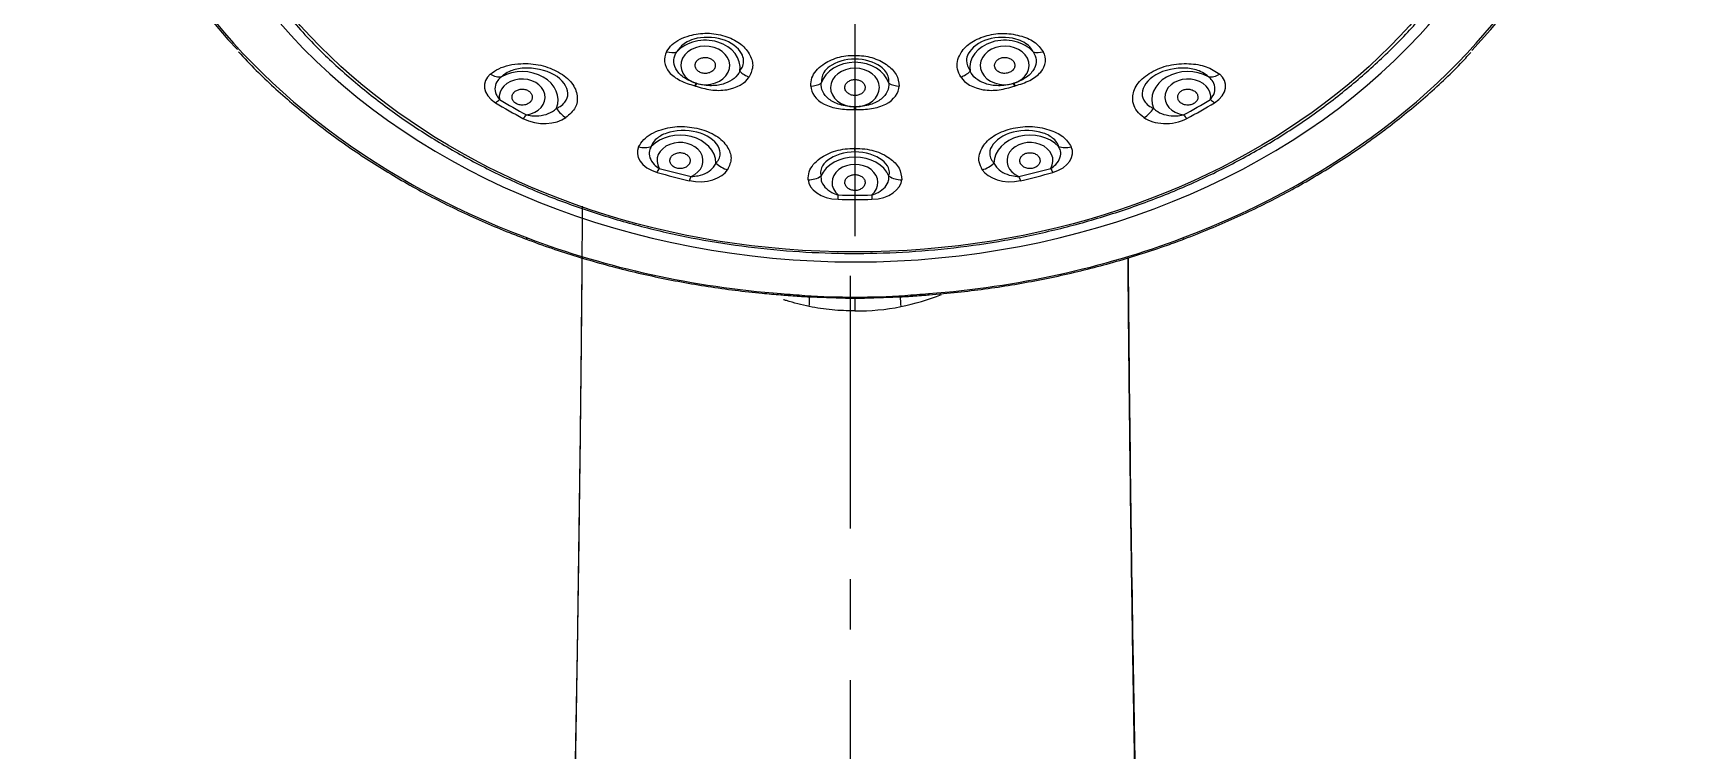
# Model space of a CAD drawing. Extents: x 0 to 1128, y 0 to 827.
# Drawn here: x 405.1 to 486.4, y 480.9 to 516.4 of the extents above; entities that cross this region are included whole.
import ezdxf

# ---------------------------------------------------------------- set-up
doc = ezdxf.new("R2010")
doc.units = 0
doc.header["$LTSCALE"] = 10
doc.header["$MEASUREMENT"] = 0
doc.linetypes.add('CENTER', pattern=[2, 1.25, -0.25, 0.25, -0.25])
doc.linetypes.add('CENTER2', pattern=[28.575, 19.05, -3.175, 3.175, -3.175])
doc.layers.add('1', color=7, linetype='CONTINUOUS')
doc.layers.add('Cneter', color=1, linetype='CENTER2', lineweight=13)

msp = doc.modelspace()

# ---------------------------------------------------------------- linework, layer by layer
at = {"layer": '1', "color": 7, "linetype": 'Continuous', "lineweight": -3}
for p, q in [((429.514, 506.233), (429.512, 506.231)), ((461.916, 506.231), (461.915, 506.233)), ((445.714, 503.245), (445.714, 503.306)), ((445.714, 503.281), (445.714, 502.622))]:
    msp.add_line(p, q, dxfattribs=at)
for centre, major_axis, ratio, start_param, end_param in [((445.714, 533.13), (37.699, 0), 0.790155, 5.156583, 10.55138), ((445.714, 533.413), (-37.999, 0), 0.790155, 5.627397, 6.920378), ((445.714, 533.413), (-37.999, 0), 0.790155, 2.502798, 3.799488), ((445.714, 532.322), (-34.52, 0), 0.790155, 0, 0.629497), ((445.714, 532.322), (-34.52, 0), 0.790155, 2.51406, 3.141593), ((445.714, 532.322), (-34.52, 0), 0.790155, 0.629497, 2.51406), ((438.309, 514.655), (-1.723, 0), 0.790155, 3.016187, 5.669392), ((438.309, 514.77), (1.209, 0), 0.790155, 4.358175, 10.61059), ((453.12, 514.655), (-1.723, 0), 0.790155, 3.755386, 6.408591), ((453.12, 514.77), (1.209, 0), 0.790155, 5.097374, 11.349788), ((436.48, 516.049), (0.697, -0.393), 0.730817, 4.998751, 5.695614), ((445.714, 513.562), (-1.723, 0), 0.790155, 3.385786, 6.038992), ((454.949, 516.049), (0.697, 0.393), 0.730817, 3.729164, 4.426027), ((427.869, 515.095), (0.645, -0.764), 0.716961, 5.188181, 5.86621), ((429.256, 513.2), (1.136, 0), 0.790155, 4.901912, 9.549414), ((429.256, 513.057), (-1.779, 0), 0.790155, 2.845971, 5.32217), ((440.529, 514.81), (0.676, -0.428), 0.72265, 4.385315, 5.082178), ((443.543, 514.365), (0.8, 0.023), 0.767163, 4.667088, 5.363952), ((445.714, 513.676), (1.209, 0), 0.790155, 4.727775, 10.980189), ((447.885, 514.365), (0.8, -0.023), 0.767163, 4.060826, 4.75769), ((450.9, 514.81), (0.676, 0.428), 0.72265, 4.3426, 5.039463), ((462.172, 513.057), (-1.779, 0), 0.790155, 4.102608, 6.578807), ((462.172, 513.2), (1.136, 0), 0.790155, 6.158549, 10.806051), ((463.559, 515.095), (0.645, 0.764), 0.716961, 3.558568, 4.236597), ((428.129, 513.702), (-0.521, -0.854), 0.374386, 0.706149, 1.020037), ((445.714, 531.099), (28.789, 0), 0.790155, 4.055273, 4.112868), ((437.855, 514.375), (0.235, 0.765), 0.221897, 3.851939, 4.086354), ((445.714, 529.888), (21.895, 0), 0.790155, 4.341933, 4.343647), ((437.89, 514.365), (-0.234, -0.765), 0.220918, 0.710031, 0.944446), ((445.714, 529.874), (21.709, 0), 0.790155, 4.341933, 4.343647), ((445.714, 529.874), (21.709, 0), 0.790155, 5.081131, 5.082845), ((453.539, 514.365), (-0.234, 0.765), 0.220918, 2.197146, 2.431561), ((453.574, 514.375), (0.235, -0.765), 0.221897, 5.338424, 5.572839), ((445.714, 529.888), (21.895, 0), 0.790155, 5.081131, 5.082845), ((445.714, 531.099), (28.789, 0), 0.790155, 5.31191, 5.369505), ((463.299, 513.702), (-0.521, 0.854), 0.374386, 2.121555, 2.435444), ((445.714, 531.129), (-29.098, 0), 0.790155, 0.91368, 0.971275), ((429.47, 512.932), (0.475, 0.88), 0.345831, 3.8289, 4.142788), ((431.573, 512.969), (0.575, -0.818), 0.690785, 4.621421, 5.29945), ((445.714, 529.874), (21.709, 0), 0.790155, 4.711532, 4.713246), ((445.696, 513.212), (0.001, 0.8), 0.000525, 3.81824, 4.052655), ((445.714, 529.888), (21.895, 0), 0.790155, 4.711532, 4.713246), ((445.733, 513.212), (0.001, -0.8), 0.000525, 5.372123, 5.606538), ((459.856, 512.969), (0.575, 0.818), 0.690785, 4.125328, 4.803357), ((461.958, 512.932), (0.475, -0.88), 0.345831, 5.28199, 5.595878), ((445.714, 531.129), (-29.098, 0), 0.790155, 2.170317, 2.227912), ((435.129, 511.537), (0.903, -0.429), 0.793988, 4.955273, 5.633302), ((437.062, 509.914), (-1.779, 0), 0.790155, 3.16013, 5.636329), ((437.062, 510.058), (1.136, 0), 0.790155, 5.216071, 9.863573), ((454.367, 509.914), (-1.779, 0), 0.790155, 3.788449, 6.264648), ((454.367, 510.058), (1.136, 0), 0.790155, 5.84439, 10.491892), ((456.299, 511.537), (0.903, 0.429), 0.793988, 3.791476, 4.469505), ((439.483, 510.419), (0.85, -0.528), 0.780226, 4.414727, 5.092756), ((445.714, 508.832), (-1.779, 0), 0.790155, 3.474289, 5.950489), ((445.714, 508.975), (1.136, 0), 0.790155, 5.530231, 10.177733), ((451.946, 510.419), (0.85, 0.528), 0.780226, 4.332022, 5.010051), ((436.033, 510.289), (-0.272, -0.962), 0.206104, 0.625999, 0.939888), ((445.714, 531.129), (-29.098, 0), 0.790155, 1.22784, 1.285435), ((445.714, 531.099), (28.789, 0), 0.790155, 4.369432, 4.427027), ((437.61, 509.885), (0.226, 0.974), 0.172536, 3.75865, 4.072539), ((443.425, 509.926), (0.998, 0.063), 0.815788, 4.636524, 5.314553), ((448.003, 509.926), (0.998, -0.063), 0.815788, 4.110225, 4.788254), ((445.714, 531.099), (28.789, 0), 0.790155, 4.997751, 5.055346), ((453.818, 509.885), (0.226, -0.974), 0.172536, 5.352239, 5.666127), ((445.714, 531.129), (-29.098, 0), 0.790155, 1.856158, 1.913753), ((455.395, 510.289), (-0.272, 0.962), 0.206104, 2.201705, 2.515593), ((444.885, 508.974), (-0.023, -1), 0.017648, 0.597374, 0.911263), ((445.714, 531.099), (28.789, 0), 0.790155, 4.683592, 4.741186), ((446.543, 508.974), (-0.023, 1), 0.017648, 2.23033, 2.544218), ((445.714, 531.129), (-29.098, 0), 0.790155, 1.541999, 1.599594), ((429.598, 506.654), (-0.176, -0.468), 0.263385, 6.189898, 6.831434), ((429.6, 506.656), (0.176, 0.468), 0.263385, 3.141918, 3.689886), ((445.714, 533.131), (37.703, 0), 0.790155, 4.268195, 4.615639), ((445.714, 533.131), (37.703, 0), 0.790155, 4.809139, 5.156583), ((461.829, 506.656), (-0.176, 0.468), 0.263385, 2.593299, 3.141268), ((461.83, 506.654), (-0.176, 0.468), 0.263385, 2.593344, 3.141249), ((442.092, 503.917), (0.038, 0.499), 0.059206, 3.108412, 3.643374), ((443.254, 503.83), (-0.035, -0.499), 0.073615, 6.279502, 6.784509), ((443.01, 501.666), (0.377, 1.964), 0.136214, 5.374418, 5.748618), ((448.418, 501.666), (-0.377, 1.964), 0.136214, 0.534568, 0.908768), ((448.175, 503.83), (0.035, -0.499), 0.073615, 5.781862, 6.286869), ((449.337, 503.917), (0.038, -0.499), 0.059206, 5.781404, 6.31666)]:
    msp.add_ellipse(centre, major_axis=major_axis, ratio=ratio, start_param=start_param, end_param=end_param, dxfattribs=at)
msp.add_ellipse((445.714, 532.108), major_axis=(33.622, 0), ratio=0.790155, dxfattribs=at)
for points, knots in [([(417.87, 517.022), (418.149, 516.69), (418.928, 515.812), (420.344, 514.468), (422.111, 513.003), (424.017, 511.651), (426.045, 510.416), (428.184, 509.305), (430.423, 508.325), (432.748, 507.482), (435.146, 506.779), (437.605, 506.222), (440.109, 505.812), (442.645, 505.553), (445.198, 505.446), (447.754, 505.492), (450.299, 505.69), (452.818, 506.038), (455.297, 506.537), (457.722, 507.181), (460.079, 507.969), (462.355, 508.895), (464.537, 509.954), (466.612, 511.141), (468.569, 512.448), (470.399, 513.868), (472.077, 515.399), (473.231, 516.574), (473.779, 517.257), (473.868, 517.37)], [0, 0, 0, 0, 0.02283, 0.061557, 0.100301, 0.139057, 0.177824, 0.216598, 0.255377, 0.29416, 0.332945, 0.371732, 0.410519, 0.449308, 0.488097, 0.526887, 0.565678, 0.60447, 0.643263, 0.682058, 0.720853, 0.759649, 0.798445, 0.83724, 0.876031, 0.914818, 0.953596, 0.992363, 1, 1, 1, 1]), ([(436.401, 515.45), (436.484, 515.57), (436.643, 515.803), (437.047, 516.075), (437.62, 516.293), (438.395, 516.41), (439.287, 516.254), (440.059, 515.898), (440.517, 515.362), (440.733, 514.761), (440.568, 514.389), (440.484, 514.2)], [0, 0, 0, 0, 0.087607, 0.169371, 0.250856, 0.377447, 0.501128, 0.621802, 0.747777, 0.872041, 1, 1, 1, 1]), ([(450.944, 514.2), (450.88, 514.326), (450.754, 514.569), (450.758, 514.966), (450.934, 515.413), (451.351, 515.895), (452.124, 516.248), (453.017, 516.402), (453.874, 516.269), (454.631, 515.966), (454.894, 515.624), (455.028, 515.45)], [0, 0, 0, 0, 0.087607, 0.169371, 0.250856, 0.377447, 0.501128, 0.621802, 0.747777, 0.872041, 1, 1, 1, 1]), ([(440.018, 514.485), (440.074, 514.568), (440.247, 514.83), (440.199, 515.456), (439.579, 515.924), (438.706, 516.19), (437.957, 516.187), (437.213, 515.863), (437.02, 515.602), (436.9, 515.44)], [0, 0, 0, 0, 0.080562, 0.253207, 0.499831, 0.500495, 0.747529, 0.843295, 1, 1, 1, 1]), ([(454.528, 515.44), (454.477, 515.524), (454.316, 515.79), (453.627, 516.19), (452.718, 516.19), (451.846, 515.922), (451.337, 515.534), (451.173, 514.932), (451.319, 514.656), (451.41, 514.485)], [0, 0, 0, 0, 0.080562, 0.253207, 0.499831, 0.500495, 0.747529, 0.843295, 1, 1, 1, 1]), ([(415.23, 515.45), (415.513, 515.134), (416.342, 514.252), (417.853, 512.885), (419.759, 511.364), (421.802, 509.958), (423.965, 508.67), (426.237, 507.508), (428.079, 506.706), (429.155, 506.289), (429.424, 506.188)], [0, 0, 0, 0, 0.078639, 0.224104, 0.369616, 0.515166, 0.660747, 0.806349, 0.951968, 1, 1, 1, 1]), ([(427.678, 514.334), (427.812, 514.431), (428.071, 514.62), (428.6, 514.795), (429.295, 514.884), (430.178, 514.83), (431.094, 514.46), (431.785, 513.911), (432.024, 513.269), (431.944, 512.647), (431.599, 512.342), (431.421, 512.185)], [0, 0, 0, 0, 0.087456, 0.169153, 0.25014, 0.377375, 0.499739, 0.622279, 0.749894, 0.871256, 1, 1, 1, 1]), ([(436.401, 515.45), (436.222, 515.133), (436.263, 514.753), (436.664, 514.278), (436.853, 514.137), (437.294, 513.916), (437.54, 513.837), (437.788, 513.761)], [0, 0, 0, 0, 0.5, 0.5, 0.75, 0.75, 1, 1, 1, 1]), ([(437.855, 513.885), (437.607, 513.963), (437.394, 514.069), (437.057, 514.317), (436.936, 514.458), (436.705, 514.893), (436.735, 515.196), (436.9, 515.44)], [0, 0, 0, 0, 0.25, 0.25, 0.5, 0.5, 1, 1, 1, 1]), ([(437.842, 514.911), (437.836, 514.899), (437.825, 514.874), (437.811, 514.822), (437.806, 514.755), (437.82, 514.674), (437.866, 514.573), (437.972, 514.463), (438.155, 514.382), (438.331, 514.369), (438.467, 514.392), (438.561, 514.426), (438.644, 514.474), (438.713, 514.533), (438.752, 514.584), (438.771, 514.62), (438.783, 514.644), (438.809, 514.712), (438.816, 514.828), (438.764, 514.947), (438.692, 515.027), (438.626, 515.079), (438.548, 515.12), (438.433, 515.158), (438.275, 515.174), (438.089, 515.135), (437.959, 515.06), (437.892, 514.991), (437.861, 514.946), (437.848, 514.923), (437.842, 514.911)], [0, 0, 0, 0, 0.015625, 0.03125, 0.0625, 0.09375, 0.125, 0.1875, 0.25, 0.3125, 0.34375, 0.375, 0.40625, 0.4375, 0.46875, 0.476562, 0.484375, 0.5, 0.5625, 0.625, 0.65625, 0.6875, 0.71875, 0.75, 0.8125, 0.875, 0.9375, 0.96875, 0.984375, 1, 1, 1, 1]), ([(443.525, 513.751), (443.534, 513.885), (443.553, 514.144), (443.771, 514.508), (444.173, 514.869), (444.812, 515.195), (445.705, 515.303), (446.597, 515.193), (447.302, 514.829), (447.825, 514.337), (447.877, 513.948), (447.904, 513.751)], [0, 0, 0, 0, 0.087607, 0.169371, 0.250856, 0.377447, 0.501128, 0.621802, 0.747777, 0.872041, 1, 1, 1, 1]), ([(447.386, 513.891), (447.388, 513.983), (447.395, 514.271), (447, 514.831), (446.18, 515.086), (445.244, 515.086), (444.57, 514.872), (444.083, 514.367), (444.058, 514.073), (444.042, 513.891)], [0, 0, 0, 0, 0.080562, 0.253207, 0.499831, 0.500495, 0.747529, 0.843295, 1, 1, 1, 1]), ([(452.654, 514.625), (452.66, 514.613), (452.674, 514.589), (452.708, 514.544), (452.761, 514.491), (452.84, 514.439), (452.961, 514.389), (453.132, 514.364), (453.337, 514.402), (453.478, 514.485), (453.559, 514.575), (453.6, 514.65), (453.62, 514.73), (453.621, 514.81), (453.605, 514.868), (453.59, 514.905), (453.578, 514.93), (453.539, 514.994), (453.445, 515.083), (453.305, 515.143), (453.184, 515.164), (453.091, 515.167), (452.998, 515.156), (452.881, 515.123), (452.751, 515.05), (452.646, 514.923), (452.614, 514.798), (452.624, 514.711), (452.638, 514.662), (452.649, 514.638), (452.654, 514.625)], [0, 0, 0, 0, 0.015625, 0.03125, 0.0625, 0.09375, 0.125, 0.1875, 0.25, 0.3125, 0.34375, 0.375, 0.40625, 0.4375, 0.46875, 0.476562, 0.484375, 0.5, 0.5625, 0.625, 0.65625, 0.6875, 0.71875, 0.75, 0.8125, 0.875, 0.9375, 0.96875, 0.984375, 1, 1, 1, 1]), ([(454.528, 515.44), (454.693, 515.197), (454.723, 514.892), (454.494, 514.46), (454.372, 514.319), (454.036, 514.07), (453.819, 513.962), (453.574, 513.885)], [0, 0, 0, 0, 0.5, 0.5, 0.75, 0.75, 1, 1, 1, 1]), ([(453.641, 513.761), (453.886, 513.837), (454.137, 513.916), (454.577, 514.138), (454.766, 514.279), (455.165, 514.751), (455.206, 515.134), (455.028, 515.45)], [0, 0, 0, 0, 0.25, 0.25, 0.5, 0.5, 1, 1, 1, 1]), ([(460.007, 512.185), (459.882, 512.288), (459.64, 512.486), (459.458, 512.86), (459.428, 513.331), (459.641, 513.906), (460.326, 514.455), (461.244, 514.829), (462.229, 514.89), (463.14, 514.746), (463.543, 514.474), (463.75, 514.334)], [0, 0, 0, 0, 0.087456, 0.169153, 0.25014, 0.377375, 0.499739, 0.622279, 0.749894, 0.871256, 1, 1, 1, 1]), ([(462.005, 506.188), (462.435, 506.35), (463.667, 506.836), (465.65, 507.728), (467.903, 508.916), (470.043, 510.23), (472.063, 511.659), (473.94, 513.204), (475.306, 514.462), (476.002, 515.225), (476.165, 515.411)], [0, 0, 0, 0, 0.077128, 0.223235, 0.369366, 0.515489, 0.6616, 0.807691, 0.953754, 1, 1, 1, 1]), ([(428.238, 514.209), (428.171, 514.152), (428.004, 514.008), (427.887, 513.706), (427.929, 513.368), (428.07, 513.171), (428.129, 513.089)], [0, 0, 0, 0, 0.200427, 0.49953, 0.790892, 1, 1, 1, 1]), ([(430.958, 512.647), (431.019, 512.678), (431.185, 512.762), (431.427, 512.994), (431.632, 513.508), (431.25, 514.072), (430.426, 514.545), (429.517, 514.721), (428.742, 514.535), (428.401, 514.359), (428.281, 514.249), (428.238, 514.209)], [0, 0, 0, 0, 0.046355, 0.127416, 0.254336, 0.50001, 0.500136, 0.746142, 0.872777, 0.954138, 1, 1, 1, 1]), ([(437.823, 513.751), (438.068, 513.676), (438.321, 513.601), (438.848, 513.527), (439.12, 513.527), (439.872, 513.647), (440.288, 513.89), (440.484, 514.2)], [0, 0, 0, 0, 0.25, 0.25, 0.5, 0.5, 1, 1, 1, 1]), ([(440.018, 514.485), (439.905, 514.227), (439.636, 513.995), (439.072, 513.806), (438.856, 513.768), (438.389, 513.764), (438.137, 513.8), (437.89, 513.874)], [0, 0, 0, 0, 0.5, 0.5, 0.75, 0.75, 1, 1, 1, 1]), ([(445.696, 512.721), (445.429, 512.723), (445.182, 512.761), (444.751, 512.897), (444.57, 512.993), (444.142, 513.33), (444.015, 513.619), (444.042, 513.891)], [0, 0, 0, 0, 0.25, 0.25, 0.5, 0.5, 1, 1, 1, 1]), ([(445.214, 513.674), (445.214, 513.661), (445.216, 513.635), (445.226, 513.583), (445.252, 513.518), (445.302, 513.448), (445.392, 513.366), (445.54, 513.294), (445.748, 513.271), (445.919, 513.308), (446.034, 513.369), (446.107, 513.427), (446.163, 513.496), (446.2, 513.571), (446.212, 513.629), (446.214, 513.668), (446.214, 513.694), (446.207, 513.765), (446.161, 513.875), (446.058, 513.971), (445.954, 514.025), (445.869, 514.054), (445.777, 514.07), (445.653, 514.074), (445.498, 514.043), (445.342, 513.954), (445.256, 513.847), (445.225, 513.763), (445.216, 513.713), (445.214, 513.687), (445.214, 513.674)], [0, 0, 0, 0, 0.015625, 0.03125, 0.0625, 0.09375, 0.125, 0.1875, 0.25, 0.3125, 0.34375, 0.375, 0.40625, 0.4375, 0.46875, 0.476562, 0.484375, 0.5, 0.5625, 0.625, 0.65625, 0.6875, 0.71875, 0.75, 0.8125, 0.875, 0.9375, 0.96875, 0.984375, 1, 1, 1, 1]), ([(447.386, 513.891), (447.414, 513.62), (447.286, 513.329), (446.86, 512.994), (446.679, 512.897), (446.249, 512.761), (445.997, 512.723), (445.733, 512.721)], [0, 0, 0, 0, 0.5, 0.5, 0.75, 0.75, 1, 1, 1, 1]), ([(450.944, 514.2), (451.141, 513.889), (451.554, 513.647), (452.311, 513.527), (452.582, 513.527), (453.11, 513.602), (453.358, 513.675), (453.606, 513.751)], [0, 0, 0, 0, 0.5, 0.5, 0.75, 0.75, 1, 1, 1, 1]), ([(453.539, 513.874), (453.289, 513.8), (453.042, 513.765), (452.575, 513.768), (452.358, 513.805), (451.79, 513.995), (451.524, 514.226), (451.41, 514.485)], [0, 0, 0, 0, 0.25, 0.25, 0.5, 0.5, 1, 1, 1, 1]), ([(463.191, 514.209), (463.147, 514.249), (463.027, 514.359), (462.685, 514.535), (461.909, 514.721), (461.002, 514.544), (460.177, 514.071), (459.797, 513.507), (460.002, 512.993), (460.244, 512.761), (460.411, 512.678), (460.471, 512.647)], [0, 0, 0, 0, 0.046355, 0.127416, 0.254336, 0.50001, 0.500136, 0.746142, 0.872777, 0.954138, 1, 1, 1, 1]), ([(463.299, 513.089), (463.358, 513.171), (463.5, 513.368), (463.542, 513.707), (463.424, 514.009), (463.257, 514.152), (463.191, 514.209)], [0, 0, 0, 0, 0.208279, 0.500324, 0.801781, 1, 1, 1, 1]), ([(428.852, 513.432), (428.847, 513.427), (428.837, 513.416), (428.819, 513.392), (428.791, 513.349), (428.764, 513.284), (428.753, 513.202), (428.767, 513.092), (428.838, 512.963), (428.998, 512.848), (429.171, 512.804), (429.313, 512.805), (429.417, 512.823), (429.512, 512.858), (429.581, 512.898), (429.622, 512.931), (429.644, 512.951), (429.657, 512.964), (429.666, 512.974), (429.676, 512.985), (429.691, 513.004), (429.733, 513.067), (429.759, 513.152), (429.755, 513.25), (429.729, 513.344), (429.657, 513.45), (429.52, 513.547), (429.344, 513.599), (429.155, 513.597), (429.009, 513.55), (428.914, 513.491), (428.872, 513.455), (428.854, 513.435), (428.852, 513.432)], [0, 0, 0, 0, 0.007812, 0.015625, 0.03125, 0.0625, 0.09375, 0.125, 0.1875, 0.25, 0.3125, 0.34375, 0.375, 0.40625, 0.4375, 0.453125, 0.460938, 0.46875, 0.472656, 0.476562, 0.484375, 0.5, 0.5625, 0.59375, 0.625, 0.6875, 0.75, 0.8125, 0.875, 0.9375, 0.96875, 0.996094, 1, 1, 1, 1]), ([(443.525, 513.751), (443.535, 513.409), (443.778, 513.07), (444.399, 512.747), (444.645, 512.671), (445.165, 512.591), (445.43, 512.588), (445.696, 512.588)], [0, 0, 0, 0, 0.5, 0.5, 0.75, 0.75, 1, 1, 1, 1]), ([(445.733, 512.588), (445.996, 512.588), (446.266, 512.591), (446.785, 512.671), (447.032, 512.748), (447.649, 513.07), (447.894, 513.41), (447.904, 513.751)], [0, 0, 0, 0, 0.25, 0.25, 0.5, 0.5, 1, 1, 1, 1]), ([(461.768, 512.968), (461.773, 512.963), (461.783, 512.952), (461.806, 512.931), (461.849, 512.897), (461.92, 512.856), (462.015, 512.822), (462.151, 512.799), (462.329, 512.813), (462.516, 512.897), (462.623, 513.014), (462.666, 513.121), (462.676, 513.204), (462.664, 513.287), (462.637, 513.351), (462.61, 513.392), (462.592, 513.415), (462.581, 513.428), (462.571, 513.439), (462.561, 513.449), (462.543, 513.466), (462.48, 513.517), (462.385, 513.564), (462.267, 513.591), (462.145, 513.6), (461.995, 513.579), (461.837, 513.505), (461.72, 513.389), (461.664, 513.247), (461.675, 513.122), (461.717, 513.033), (461.748, 512.99), (461.765, 512.971), (461.768, 512.968)], [0, 0, 0, 0, 0.007812, 0.015625, 0.03125, 0.0625, 0.09375, 0.125, 0.1875, 0.25, 0.3125, 0.34375, 0.375, 0.40625, 0.4375, 0.453125, 0.460938, 0.46875, 0.472656, 0.476562, 0.484375, 0.5, 0.5625, 0.59375, 0.625, 0.6875, 0.75, 0.8125, 0.875, 0.9375, 0.96875, 0.996094, 1, 1, 1, 1]), ([(429.47, 512.319), (429.589, 512.299), (429.875, 512.251), (430.337, 512.3), (430.726, 512.447), (430.892, 512.59), (430.958, 512.647)], [0, 0, 0, 0, 0.208279, 0.500324, 0.801781, 1, 1, 1, 1]), ([(460.471, 512.647), (460.537, 512.59), (460.704, 512.446), (461.092, 512.3), (461.553, 512.251), (461.839, 512.299), (461.958, 512.319)], [0, 0, 0, 0, 0.200427, 0.49953, 0.790892, 1, 1, 1, 1]), ([(435.016, 510.738), (435.089, 510.861), (435.231, 511.1), (435.622, 511.39), (436.203, 511.639), (437.023, 511.798), (438.025, 511.668), (438.911, 511.316), (439.434, 510.77), (439.662, 510.166), (439.5, 509.798), (439.416, 509.608)], [0, 0, 0, 0, 0.087456, 0.169153, 0.25014, 0.377375, 0.499739, 0.622279, 0.749894, 0.871256, 1, 1, 1, 1]), ([(438.84, 509.94), (438.878, 509.983), (438.98, 510.101), (439.075, 510.376), (438.997, 510.905), (438.377, 511.344), (437.408, 511.592), (436.512, 511.542), (435.919, 511.185), (435.708, 510.94), (435.66, 510.809), (435.642, 510.762)], [0, 0, 0, 0, 0.046355, 0.127416, 0.254336, 0.50001, 0.500136, 0.746142, 0.872777, 0.954138, 1, 1, 1, 1]), ([(452.012, 509.608), (451.949, 509.734), (451.827, 509.978), (451.844, 510.373), (452.045, 510.823), (452.513, 511.312), (453.393, 511.665), (454.399, 511.799), (455.314, 511.622), (456.063, 511.27), (456.294, 510.919), (456.413, 510.738)], [0, 0, 0, 0, 0.087456, 0.169153, 0.25014, 0.377375, 0.499739, 0.622279, 0.749894, 0.871256, 1, 1, 1, 1]), ([(455.786, 510.762), (455.769, 510.809), (455.72, 510.941), (455.508, 511.186), (454.915, 511.543), (454.019, 511.592), (453.05, 511.343), (452.431, 510.904), (452.353, 510.374), (452.449, 510.1), (452.551, 509.983), (452.588, 509.94)], [0, 0, 0, 0, 0.046355, 0.127416, 0.254336, 0.50001, 0.500136, 0.746142, 0.872777, 0.954138, 1, 1, 1, 1]), ([(435.642, 510.762), (435.607, 510.691), (435.52, 510.516), (435.546, 510.203), (435.732, 509.893), (435.944, 509.74), (436.033, 509.676)], [0, 0, 0, 0, 0.200427, 0.49953, 0.790892, 1, 1, 1, 1]), ([(443.401, 509.109), (443.406, 509.243), (443.417, 509.501), (443.631, 509.867), (444.042, 510.24), (444.719, 510.586), (445.709, 510.705), (446.703, 510.588), (447.46, 510.202), (447.973, 509.692), (448.009, 509.307), (448.028, 509.109)], [0, 0, 0, 0, 0.087456, 0.169153, 0.25014, 0.377375, 0.499739, 0.622279, 0.749894, 0.871256, 1, 1, 1, 1]), ([(455.395, 509.676), (455.484, 509.74), (455.697, 509.893), (455.883, 510.203), (455.909, 510.516), (455.821, 510.692), (455.786, 510.762)], [0, 0, 0, 0, 0.208279, 0.500324, 0.801781, 1, 1, 1, 1]), ([(436.586, 510.18), (436.584, 510.173), (436.579, 510.16), (436.571, 510.133), (436.561, 510.086), (436.561, 510.017), (436.582, 509.936), (436.639, 509.835), (436.757, 509.73), (436.953, 509.66), (437.136, 509.66), (437.271, 509.696), (437.362, 509.738), (437.439, 509.794), (437.489, 509.849), (437.515, 509.891), (437.528, 509.915), (437.535, 509.931), (437.54, 509.943), (437.545, 509.955), (437.552, 509.977), (437.567, 510.047), (437.559, 510.135), (437.517, 510.227), (437.455, 510.31), (437.345, 510.393), (437.177, 510.452), (436.99, 510.458), (436.811, 510.41), (436.69, 510.33), (436.623, 510.251), (436.597, 510.206), (436.587, 510.183), (436.586, 510.18)], [0, 0, 0, 0, 0.007812, 0.015625, 0.03125, 0.0625, 0.09375, 0.125, 0.1875, 0.25, 0.3125, 0.34375, 0.375, 0.40625, 0.4375, 0.453125, 0.460938, 0.46875, 0.472656, 0.476562, 0.484375, 0.5, 0.5625, 0.59375, 0.625, 0.6875, 0.75, 0.8125, 0.875, 0.9375, 0.96875, 0.996094, 1, 1, 1, 1]), ([(437.61, 509.272), (437.73, 509.282), (438.019, 509.305), (438.426, 509.463), (438.718, 509.695), (438.806, 509.871), (438.84, 509.94)], [0, 0, 0, 0, 0.208279, 0.500324, 0.801781, 1, 1, 1, 1]), ([(447.396, 509.291), (447.406, 509.339), (447.434, 509.473), (447.373, 509.752), (447.02, 510.228), (446.223, 510.489), (445.204, 510.489), (444.407, 510.227), (444.055, 509.751), (443.994, 509.472), (444.023, 509.339), (444.033, 509.291)], [0, 0, 0, 0, 0.046355, 0.127416, 0.254336, 0.50001, 0.500136, 0.746142, 0.872777, 0.954138, 1, 1, 1, 1]), ([(452.588, 509.94), (452.623, 509.87), (452.711, 509.695), (453.003, 509.463), (453.409, 509.306), (453.698, 509.282), (453.818, 509.272)], [0, 0, 0, 0, 0.200427, 0.49953, 0.790892, 1, 1, 1, 1]), ([(453.891, 509.935), (453.894, 509.929), (453.9, 509.916), (453.913, 509.891), (453.941, 509.848), (453.992, 509.792), (454.069, 509.737), (454.19, 509.681), (454.364, 509.651), (454.575, 509.685), (454.722, 509.77), (454.805, 509.862), (454.847, 509.939), (454.868, 510.02), (454.867, 510.088), (454.858, 510.133), (454.85, 510.159), (454.844, 510.175), (454.839, 510.187), (454.834, 510.199), (454.823, 510.22), (454.784, 510.284), (454.711, 510.351), (454.609, 510.406), (454.498, 510.444), (454.346, 510.461), (454.167, 510.43), (454.011, 510.348), (453.902, 510.226), (453.863, 510.105), (453.868, 510.01), (453.881, 509.962), (453.89, 509.939), (453.891, 509.935)], [0, 0, 0, 0, 0.007812, 0.015625, 0.03125, 0.0625, 0.09375, 0.125, 0.1875, 0.25, 0.3125, 0.34375, 0.375, 0.40625, 0.4375, 0.453125, 0.460938, 0.46875, 0.472656, 0.476562, 0.484375, 0.5, 0.5625, 0.59375, 0.625, 0.6875, 0.75, 0.8125, 0.875, 0.9375, 0.96875, 0.996094, 1, 1, 1, 1]), ([(444.033, 509.291), (444.033, 509.216), (444.033, 509.029), (444.2, 508.741), (444.511, 508.493), (444.775, 508.4), (444.885, 508.361)], [0, 0, 0, 0, 0.200427, 0.49953, 0.790892, 1, 1, 1, 1]), ([(445.214, 508.975), (445.214, 508.968), (445.215, 508.954), (445.217, 508.927), (445.227, 508.879), (445.254, 508.814), (445.306, 508.742), (445.399, 508.66), (445.552, 508.589), (445.767, 508.57), (445.94, 508.615), (446.054, 508.682), (446.125, 508.744), (446.176, 508.816), (446.202, 508.881), (446.211, 508.927), (446.214, 508.953), (446.214, 508.97), (446.214, 508.983), (446.214, 508.996), (446.212, 509.018), (446.199, 509.088), (446.157, 509.17), (446.081, 509.247), (445.99, 509.311), (445.852, 509.363), (445.67, 509.377), (445.489, 509.338), (445.338, 509.249), (445.254, 509.143), (445.221, 509.051), (445.215, 509.002), (445.214, 508.978), (445.214, 508.975)], [0, 0, 0, 0, 0.007812, 0.015625, 0.03125, 0.0625, 0.09375, 0.125, 0.1875, 0.25, 0.3125, 0.34375, 0.375, 0.40625, 0.4375, 0.453125, 0.460938, 0.46875, 0.472656, 0.476562, 0.484375, 0.5, 0.5625, 0.59375, 0.625, 0.6875, 0.75, 0.8125, 0.875, 0.9375, 0.96875, 0.996094, 1, 1, 1, 1]), ([(446.543, 508.361), (446.653, 508.4), (446.917, 508.493), (447.229, 508.741), (447.396, 509.03), (447.396, 509.217), (447.396, 509.291)], [0, 0, 0, 0, 0.208279, 0.500324, 0.801781, 1, 1, 1, 1]), ([(432.228, 507.812), (432.218, 506.404), (432.187, 502.439), (432.111, 495.235), (431.96, 484.619), (431.717, 471.096), (431.403, 456.645), (431.116, 444.981), (430.886, 436.181), (430.646, 427.628), (430.294, 416.165), (429.84, 402.874), (429.48, 393.372), (429.31, 388.875)], [0, 0, 0, 0, 0.04114, 0.114398, 0.202128, 0.329324, 0.467621, 0.566225, 0.617062, 0.682316, 0.773565, 0.892831, 1, 1, 1, 1]), ([(429.422, 506.186), (429.852, 506.025), (431.106, 505.576), (433.232, 504.923), (435.817, 504.292), (438.452, 503.808), (440.541, 503.547), (441.744, 503.443), (442.053, 503.419)], [0, 0, 0, 0, 0.108343, 0.313558, 0.518804, 0.724054, 0.929307, 1, 1, 1, 1]), ([(449.375, 503.419), (449.849, 503.455), (451.215, 503.58), (453.462, 503.885), (456.09, 504.396), (458.665, 505.054), (460.626, 505.68), (461.726, 506.081), (462.006, 506.186)], [0, 0, 0, 0, 0.108308, 0.313545, 0.518821, 0.724101, 0.929387, 1, 1, 1, 1]), ([(432.211, 505.271), (432.203, 504.256), (432.184, 501.987), (432.149, 498.573), (432.109, 495.198), (432.069, 492.116), (432.028, 489.196), (431.984, 486.268), (431.936, 483.311), (431.861, 478.874), (431.751, 472.893), (431.597, 465.309), (431.428, 457.704), (431.248, 450.121), (431.061, 442.687), (430.869, 435.484), (430.712, 429.985), (430.593, 425.951), (430.505, 423.033), (430.397, 419.581), (430.268, 415.582), (430.118, 411.067), (429.946, 406.042), (429.75, 400.516), (429.539, 394.734), (429.39, 390.796), (429.317, 388.875)], [0, 0, 0, 0, 0.029961, 0.066537, 0.09853, 0.12594, 0.153106, 0.17966, 0.206525, 0.2337, 0.299572, 0.365841, 0.432218, 0.495649, 0.558948, 0.619591, 0.675719, 0.695502, 0.719435, 0.747804, 0.780603, 0.817823, 0.85867, 0.903758, 0.953076, 1, 1, 1, 1]), ([(462.111, 388.875), (462.028, 391.048), (461.865, 395.394), (461.638, 401.645), (461.437, 407.356), (461.27, 412.256), (461.135, 416.357), (461.021, 419.902), (460.919, 423.173), (460.821, 426.438), (460.678, 431.284), (460.499, 437.694), (460.292, 445.616), (460.103, 453.364), (459.928, 460.908), (459.773, 468.133), (459.638, 474.972), (459.547, 480.072), (459.485, 483.754), (459.443, 486.39), (459.397, 489.475), (459.348, 493.005), (459.299, 496.931), (459.254, 501.078), (459.229, 503.875), (459.217, 505.261)], [0, 0, 0, 0, 0.053068, 0.106225, 0.152842, 0.1929, 0.226384, 0.253585, 0.280159, 0.307049, 0.334253, 0.400178, 0.466478, 0.532857, 0.596297, 0.659604, 0.720253, 0.776356, 0.796087, 0.819949, 0.848258, 0.881011, 0.91821, 0.95907, 1, 1, 1, 1]), ([(459.219, 505.272), (459.268, 499.12), (459.349, 492.681), (459.61, 476.1), (459.82, 465.725), (460.321, 444.303), (460.605, 433.383), (461.29, 411.226), (461.69, 400.036), (462.118, 388.875)], [0, 0, 0, 0, 0.181839, 0.181839, 0.454559, 0.454559, 0.72728, 0.72728, 1, 1, 1, 1]), ([(443.453, 502.833), (443.073, 502.926), (442.644, 503.031), (442.226, 503.163), (442.179, 503.178)], [0, 0, 0, 0, 0.885832, 1, 1, 1, 1]), ([(445.714, 502.622), (445.334, 502.629), (444.573, 502.642), (443.827, 502.769), (443.453, 502.833)], [0, 0, 0, 0, 0.498782, 1, 1, 1, 1])]:
    msp.add_open_spline(points, degree=3, knots=knots, dxfattribs=at)
for points, degree in [([(427.678, 514.334), (427.253, 513.975), (427.257, 513.342), (427.94, 512.926)], 3), ([(463.488, 512.926), (464.169, 513.341), (464.177, 513.974), (463.75, 514.334)], 3), ([(429.296, 512.147), (430.006, 511.764), (430.948, 511.852), (431.421, 512.185)], 3), ([(460.007, 512.185), (460.479, 511.853), (461.419, 511.762), (462.132, 512.147)], 3), ([(435.016, 510.738), (434.808, 510.3), (435.116, 509.706), (435.93, 509.477)], 3), ([(455.499, 509.477), (456.309, 509.705), (456.621, 510.298), (456.413, 510.738)], 3), ([(437.523, 509.068), (438.348, 508.876), (439.152, 509.183), (439.416, 509.608)], 3), ([(443.401, 509.109), (443.43, 508.649), (444.013, 508.167), (444.876, 508.147)], 3), ([(446.552, 508.147), (447.411, 508.167), (447.999, 508.648), (448.028, 509.109)], 3), ([(452.012, 509.608), (452.276, 509.184), (453.077, 508.875), (453.905, 509.068)], 3), ([(442.052, 503.419), (443.218, 503.331)], 1), ([(442.072, 503.479), (442.462, 503.449), (442.851, 503.419), (443.24, 503.392)], 3), ([(443.218, 503.331), (445.714, 503.245)], 1), ([(443.24, 503.392), (444.062, 503.334), (444.889, 503.306), (445.714, 503.306)], 3), ([(445.714, 503.306), (446.54, 503.306), (447.367, 503.334), (448.188, 503.392)], 3), ([(445.714, 503.245), (448.21, 503.331)], 1), ([(447.975, 502.833), (448.664, 502.974), (449.342, 503.179), (449.998, 503.436)], 3), ([(448.188, 503.392), (448.577, 503.419), (448.967, 503.449), (449.356, 503.479)], 3), ([(448.21, 503.331), (449.376, 503.419)], 1), ([(445.714, 502.622), (446.468, 502.622), (447.237, 502.682), (447.975, 502.833)], 3)]:
    msp.add_open_spline(points, degree=degree, dxfattribs=at)
at = {"layer": '1', "color": 1, "linetype": 'CENTER', "lineweight": -3}
msp.add_open_spline([(445.488, 171.853), (445.488, 350.598), (445.488, 506.341)], degree=1, knots=[0.019048, 0.019048, 0.1041667, 1, 1], dxfattribs=at)
at = {"layer": 'Cneter', "lineweight": -3, "ltscale": 0.5}
msp.add_open_spline([(445.714, 560.585), (445.714, 511.317), (445.714, 506.317)], degree=1, knots=[0, 0, 0.907863, 1, 1], dxfattribs=at)

doc.saveas('drawing.dxf')
